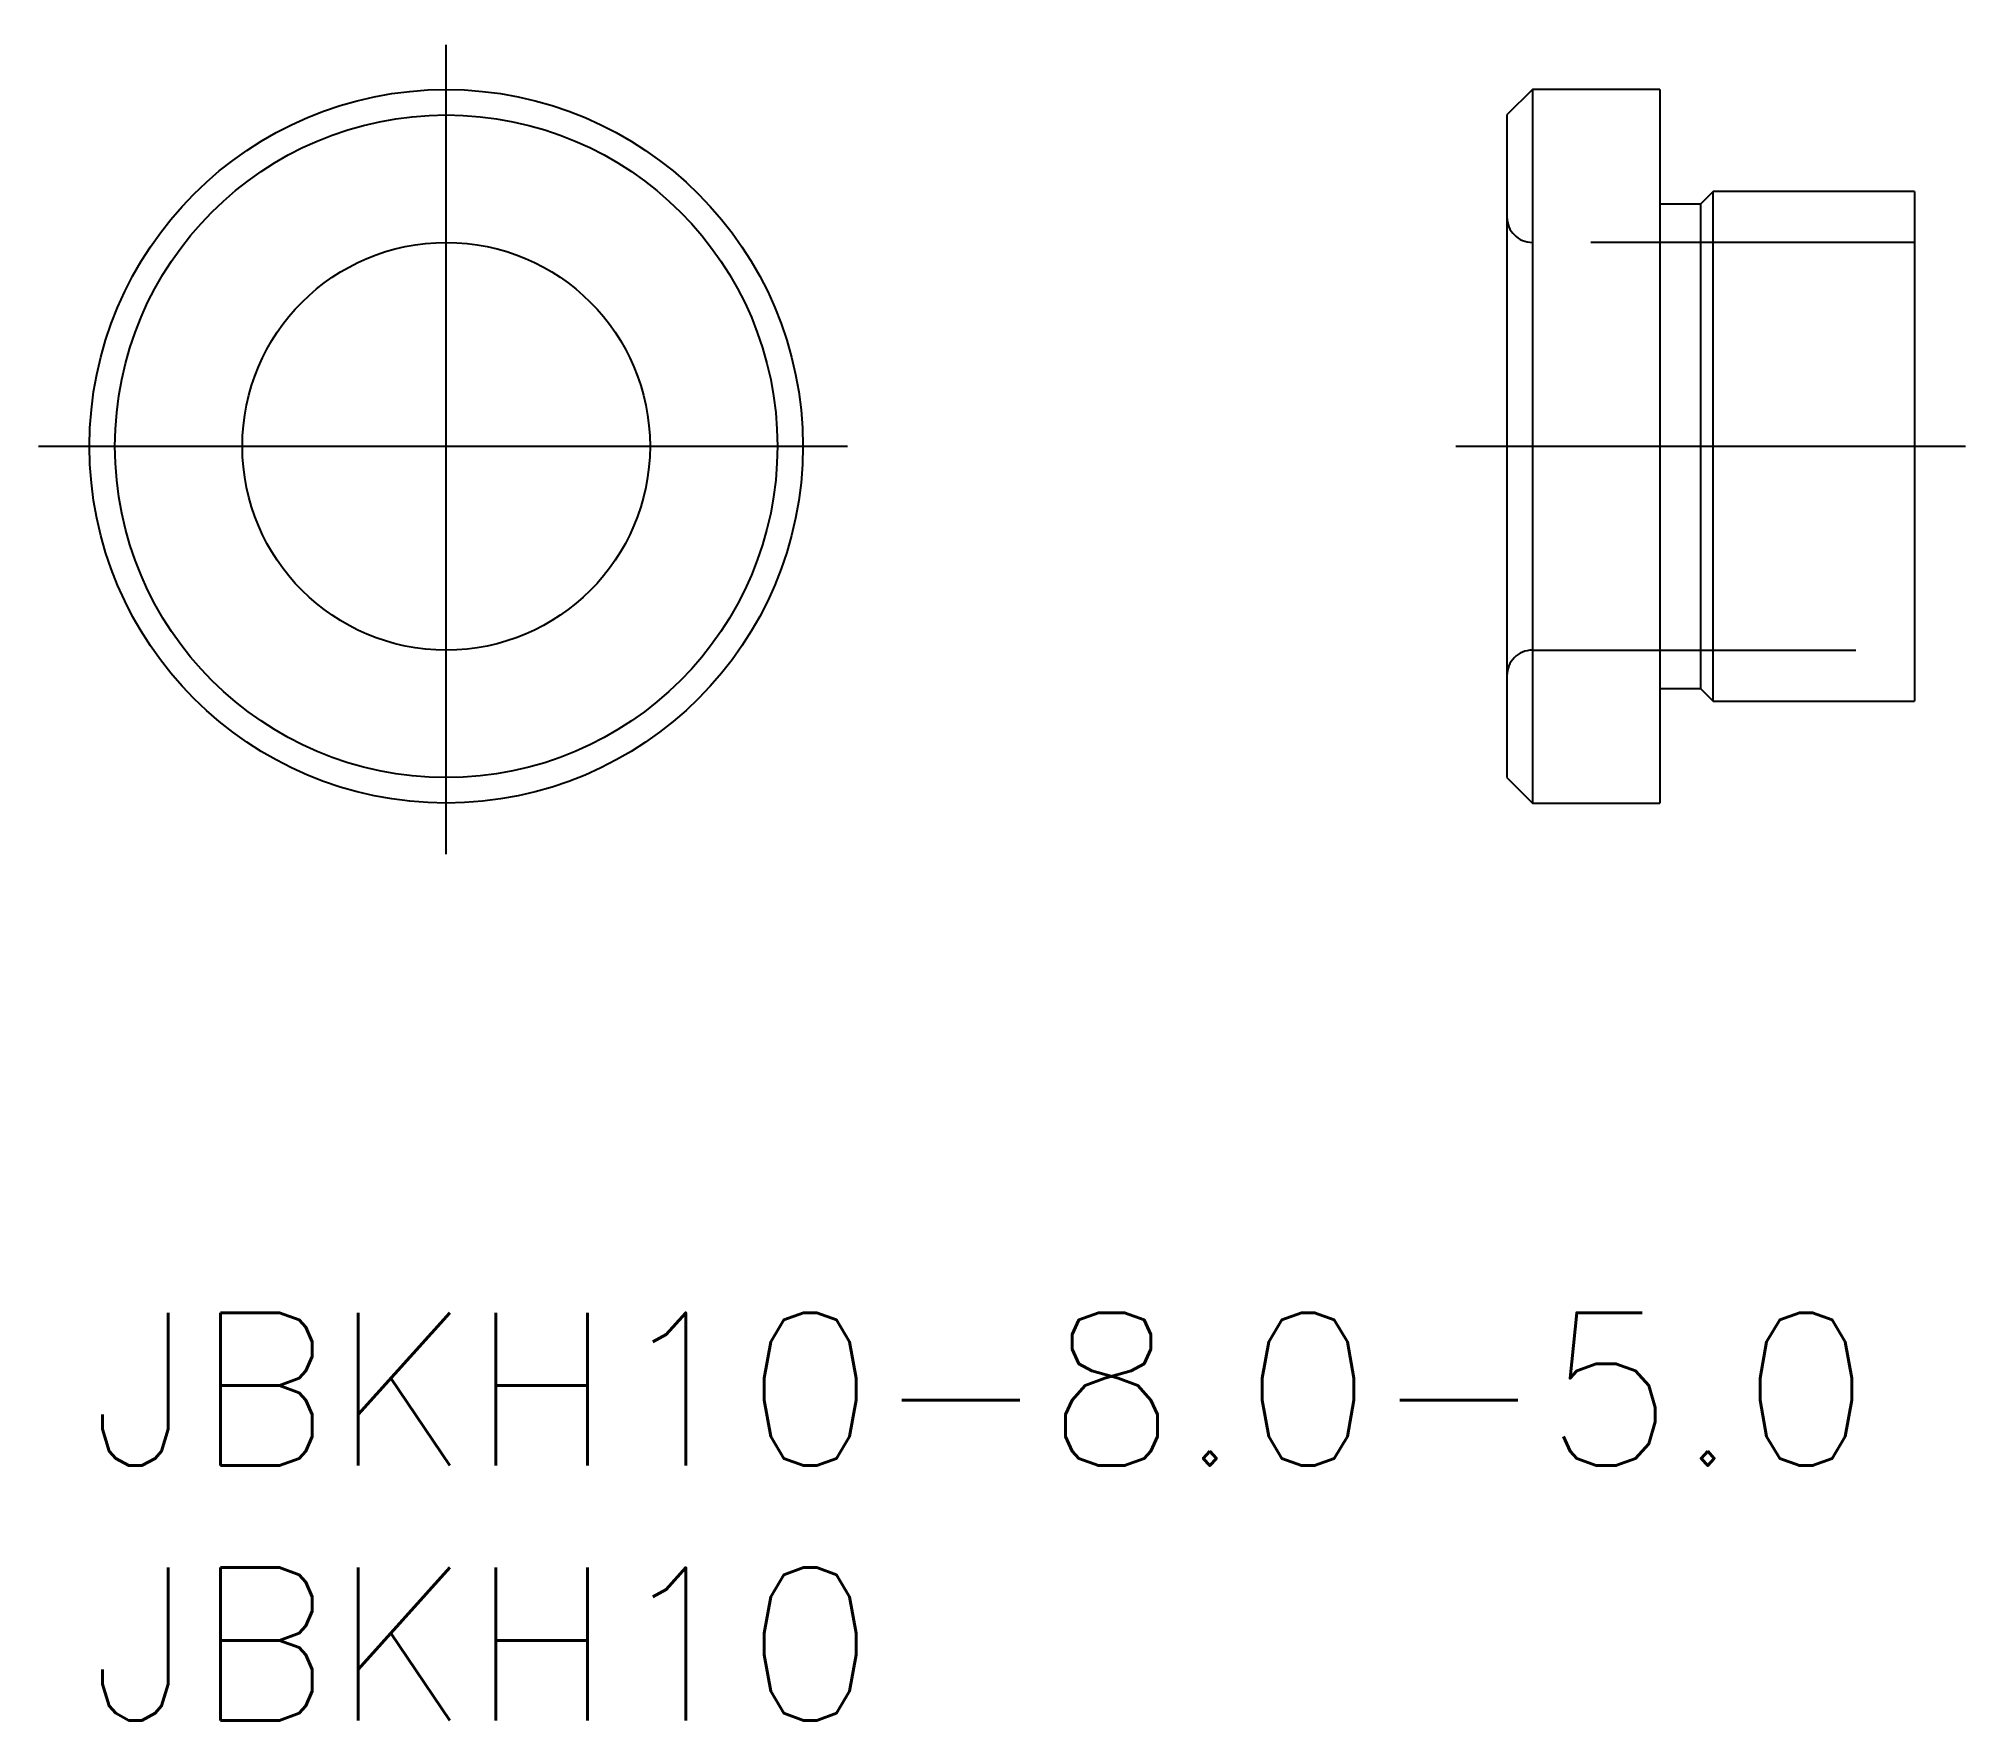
# Model space of a CAD drawing. Extents: x -1 to 36.8, y -8 to 25.
import ezdxf

# ---------------------------------------------------------------- set-up
doc = ezdxf.new("R2010")
doc.units = 0
doc.header["$LTSCALE"] = 0.5
doc.linetypes.add('CENTER', pattern=[50.8, 31.75, -6.35, 6.35, -6.35])
doc.linetypes.add('DASHED', pattern=[19.05, 12.7, -6.35])
for name, color, linetype in [('MSM_CENTER', 1, 'CENTER'), ('MSM_CONTINUOUS', 7, 'CONTINUOUS'), ('MSM_DASHED', 4, 'DASHED'), ('MSM_PART_NUMBER', 7, 'CONTINUOUS')]:
    doc.layers.add(name, color=color, linetype=linetype)
doc.styles.get("Standard").update_dxf_attribs({"font": 'txt.shx', "height": 1, "bigfont": 'bigfont.shx'})

# ---------------------------------------------------------------- blocks, each defined once
blk = doc.blocks.new('*U15')
at = {"layer": 'MSM_PART_NUMBER'}
blk.add_text('JBKH10-8.0-5.0', height=3, dxfattribs=at).set_placement((0, -3))
blk = doc.blocks.new('*U16')
at = {"layer": 'MSM_PART_NUMBER'}
blk.add_text('JBKH10', height=3, dxfattribs=at).set_placement((0, -8))

msp = doc.modelspace()

# ---------------------------------------------------------------- linework, layer by layer
at = {"layer": 'MSM_CENTER'}
for p, q in [((7, 9), (7, 25)), ((-1, 17), (15, 17)), ((26.816, 17), (36.816, 17))]:
    msp.add_line(p, q, dxfattribs=at)
at = {"layer": 'MSM_CONTINUOUS'}
for p, q in [((28.316, 24), (27.816, 23.5)), ((30.816, 24), (28.316, 24)), ((28.316, 24), (28.316, 10)), ((30.816, 24), (30.816, 10)), ((27.816, 23.5), (27.816, 10.5)), ((31.866, 22), (31.616, 21.75)), ((35.816, 22), (31.866, 22)), ((31.866, 12), (31.866, 22)), ((35.816, 22), (35.816, 12)), ((31.616, 21.75), (30.816, 21.75)), ((31.616, 21.75), (31.616, 12.25)), ((30.816, 12.25), (31.616, 12.25)), ((31.616, 12.25), (31.866, 12)), ((31.866, 12), (35.816, 12)), ((27.816, 10.5), (28.316, 10)), ((28.316, 10), (30.816, 10))]:
    msp.add_line(p, q, dxfattribs=at)
for radius in [7, 6.5, 4]:
    msp.add_circle((7, 17), radius, dxfattribs=at)
at = {"layer": 'MSM_DASHED'}
for p, q in [((35.816, 21), (28.316, 21)), ((28.316, 13), (35.816, 13))]:
    msp.add_line(p, q, dxfattribs=at)
for centre, start, end in [((28.316, 21.5), 180, 270), ((28.316, 12.5), 90, 180)]:
    msp.add_arc(centre, 0.5, start, end, dxfattribs=at)

# ---------------------------------------------------------------- block references
at = {"layer": 'MSM_CONTINUOUS'}
for name in ['*U15', '*U16']:
    msp.add_blockref(name, (0, 0), dxfattribs=at)

doc.saveas('drawing.dxf')
